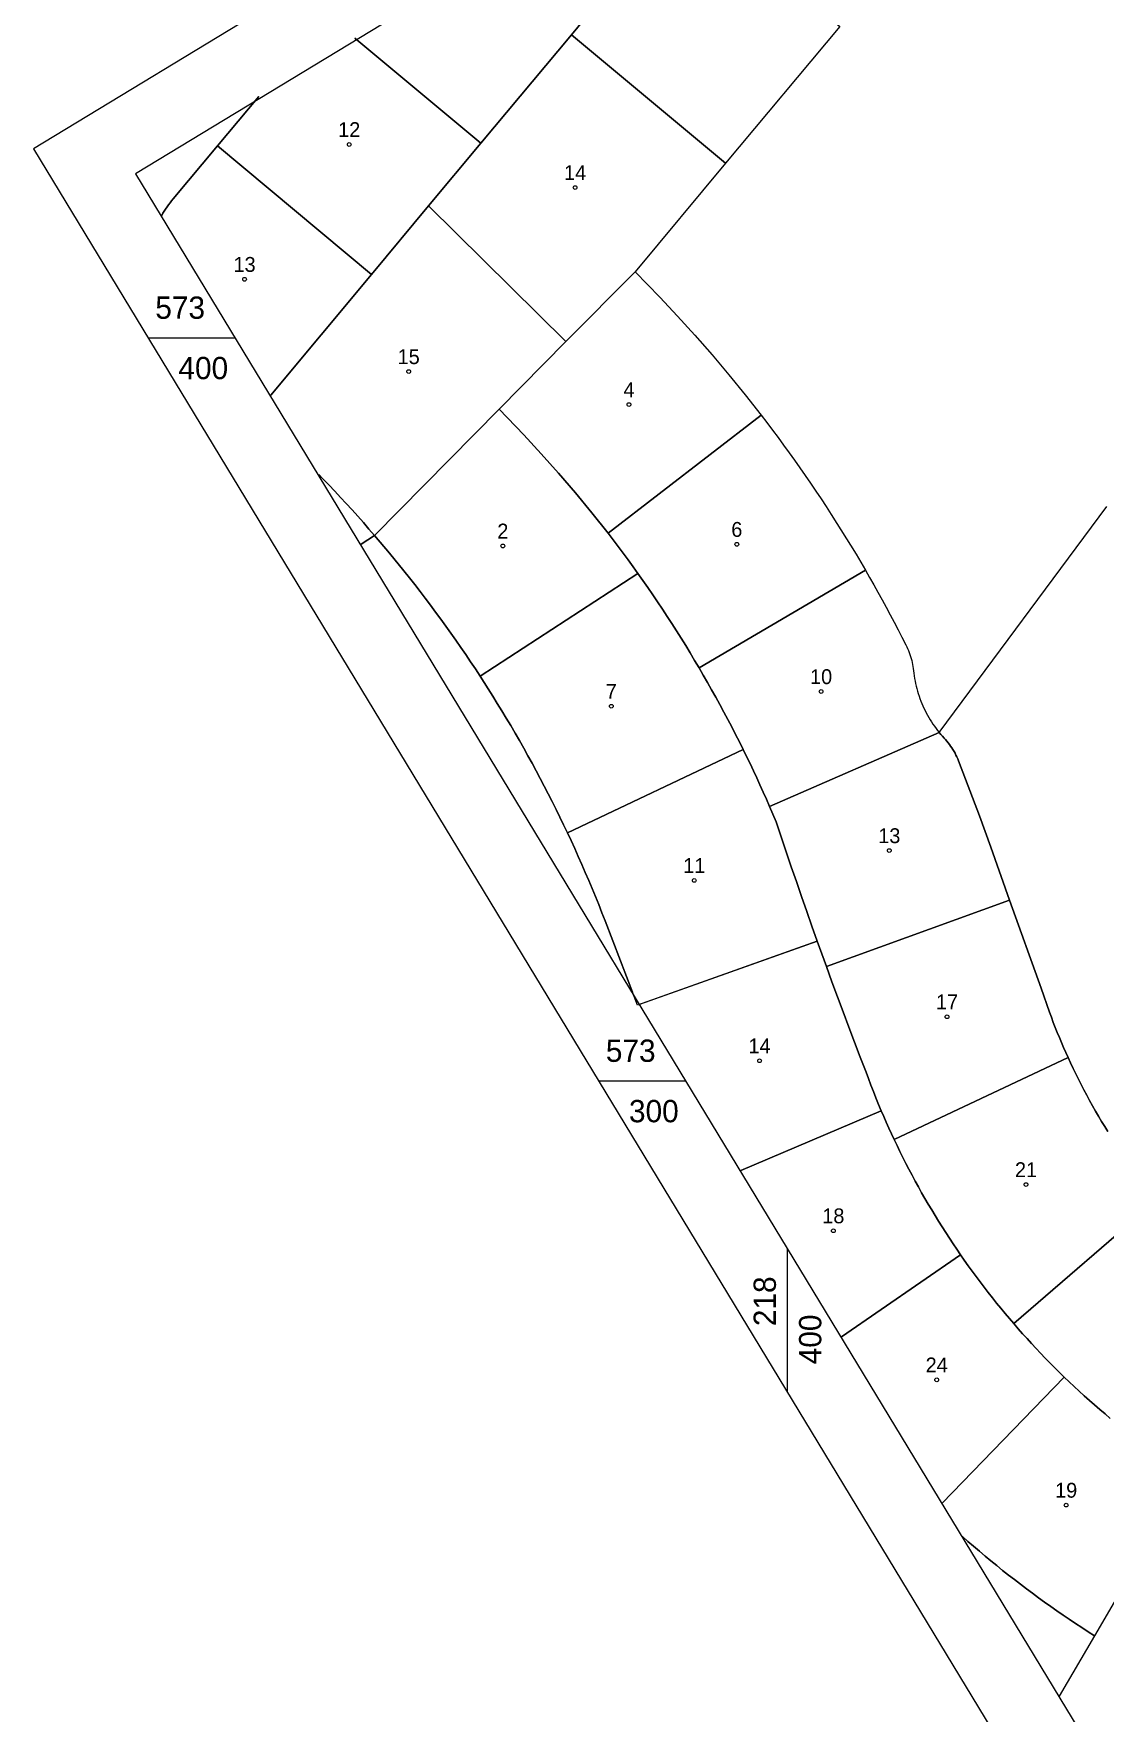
# Model space of a CAD drawing. Header units: metres. Extents: x 218299 to 220222, y 572714 to 574340.
# Drawn here: x 218298.5 to 218442.8, y 573214.9 to 573440.9 of the extents above; entities that cross this region are included whole.
import ezdxf
from ezdxf.enums import TextEntityAlignment as Align

# ---------------------------------------------------------------- set-up
doc = ezdxf.new("R2010")
doc.units = ezdxf.units.M
doc.header["$MEASUREMENT"] = 0
for name, color, linetype in [('1201', 7, 'Continuous'), ('1202', 7, 'Continuous'), ('1601', 44, 'LANDBORDER'), ('1602', 44, 'Continuous'), ('1603', 44, 'Continuous'), ('A_POINTS', 2, 'Continuous')]:
    doc.layers.add(name, color=color, linetype=linetype)
doc.styles.add('HEBTXT', font='HEBTXT')
doc.linetypes.add('LANDBORDER', pattern='A,6.25,[208,elecad.shx,S=0.02,R=0,X=-0.6,Y=0],12.5,[208,elecad.shx,S=0.02,R=180,X=0.6,Y=0],6.25', length=25)

# ---------------------------------------------------------------- blocks, each defined once
blk = doc.blocks.new('1603')
at = {"layer": 'A_POINTS'}
blk.add_circle((0, 0), 0.25, dxfattribs=at)
at = {"color": 0, "style": 'HEBTXT'}
blk.add_attdef('PARCEL_NUM', text='', height=2, dxfattribs=at).set_placement((0, 1), align=Align.CENTER)
at = {"color": 0, "style": 'HEBTXT', "flags": 1}
blk.add_attdef('LOT_NUM', text='', height=2, dxfattribs=at).set_placement((0, -2.5), align=Align.CENTER)

msp = doc.modelspace()

# ---------------------------------------------------------------- linework, layer by layer
at = {"layer": '1201'}
for points in [[(218313.9773, 573400), (218325.6721, 573400)], [(218374.614, 573300), (218386.3088, 573300)], [(218400, 573258.1343), (218400, 573277.421)]]:
    msp.add_lwpolyline(points, dxfattribs=at)
at = {"layer": '1202'}
for points in [[(218726.735, 572719.2942), (220113.8457, 573560.3928), (219685.6545, 574266.551), (218298.5438, 573425.4525)], [(218730.1009, 572733.03), (220100.1099, 573563.7586), (219682.2886, 574252.8152), (218312.2795, 573422.0866)]]:
    msp.add_lwpolyline(points, close=True, dxfattribs=at)
at = {"layer": '1601'}
for points in [[(218407.0349, 573441.9149), (218391.6571, 573423.4887), (218379.4831, 573408.9013), (218370.1871, 573399.4886), (218361.2129, 573390.4018), (218344.4296, 573373.4079), (218342.6127, 573372.2256)], [(218342.6127, 573372.2256), (218344.4296, 573373.4079), (218361.2129, 573390.4018), (218370.1871, 573399.4886), (218379.4831, 573408.9013), (218382.8216, 573405.4813), (218385.209, 573402.9324), (218387.5515, 573400.3422), (218389.8485, 573397.7115), (218392.0992, 573395.0411), (218394.3029, 573392.3318), (218396.459, 573389.5845), (218397.2239, 573388.5856), (218397.9825, 573387.5819), (218398.7347, 573386.5735), (218399.4806, 573385.5604), (218400.2201, 573384.5426), (218400.9532, 573383.5201), (218401.6799, 573382.4931), (218402.4001, 573381.4615), (218403.1138, 573380.4254), (218403.8209, 573379.3849), (218404.5215, 573378.3399), (218405.2155, 573377.2905), (218405.9029, 573376.2368), (218409.2385, 573370.8703), (218409.8674, 573369.8069), (218410.4897, 573368.7396), (218411.0596, 573367.7487), (218411.6239, 573366.7546), (218412.1824, 573365.7572), (218412.7353, 573364.7567), (218413.2824, 573363.7531), (218413.8238, 573362.7463), (218414.3594, 573361.7364), (218414.8893, 573360.7236), (218415.4133, 573359.7076), (218415.9316, 573358.6888), (218416.0552, 573358.4364), (218416.1718, 573358.1806), (218416.2811, 573357.9217), (218416.3831, 573357.6598), (218416.4776, 573357.3952), (218416.5647, 573357.128), (218416.6443, 573356.8584), (218416.7163, 573356.5867), (218416.7806, 573356.3132), (218416.8371, 573356.0379), (218416.886, 573355.7611), (218416.927, 573355.483), (218416.9602, 573355.204), (218417.0006, 573354.8552), (218417.0489, 573354.5074), (218417.1049, 573354.1608), (218417.1687, 573353.8155), (218417.2402, 573353.4718), (218417.3193, 573353.1297), (218417.4061, 573352.7894), (218417.5005, 573352.4512), (218417.6024, 573352.1152), (218417.7118, 573351.7816), (218417.8286, 573351.4505), (218417.9528, 573351.1221), (218418.0843, 573350.7965), (218418.223, 573350.474), (218418.369, 573350.1546), (218418.522, 573349.8386), (218418.6821, 573349.5261), (218418.8491, 573349.2173), (218419.023, 573348.9122), (218419.2037, 573348.6112), (218419.391, 573348.3142), (218419.5849, 573348.0215), (218419.7854, 573347.7332), (218419.9922, 573347.4495), (218420.2054, 573347.1705), (218420.4247, 573346.8963), (218420.6378, 573346.6414), (218420.8563, 573346.391), (218421.0801, 573346.1454), (218421.2686, 573345.9369), (218421.4512, 573345.7233), (218421.6277, 573345.5046), (218421.798, 573345.281), (218421.9619, 573345.0527), (218422.1194, 573344.8199), (218422.2703, 573344.5828), (218422.4144, 573344.3415), (218422.5517, 573344.0963), (218422.6821, 573343.8473), (218422.8054, 573343.5948), (218422.9215, 573343.3389), (218423.0305, 573343.0798), (218425.859, 573335.6576), (218427.3512, 573331.4708), (218429.8952, 573324.3327), (218434.123, 573312.4702), (218435.2708, 573309.2496), (218435.5231, 573308.5622), (218435.7815, 573307.877), (218436.0458, 573307.1941), (218436.3162, 573306.5136), (218436.5925, 573305.8354), (218436.8747, 573305.1597), (218437.1628, 573304.4865), (218437.4569, 573303.8159), (218437.7568, 573303.1479), (218438.0953, 573302.4122), (218438.4409, 573301.6798), (218438.7936, 573300.9508), (218439.1533, 573300.2252), (218439.5201, 573299.5032), (218439.8939, 573298.7847), (218440.2746, 573298.0699), (218440.6622, 573297.3589), (218441.0567, 573296.6516), (218441.4581, 573295.9482), (218441.8662, 573295.2487), (218442.2811, 573294.5533), (218442.7028, 573293.8618), (218443.1311, 573293.1745)], [(218443.1311, 573293.1745), (218442.7028, 573293.8618), (218442.2811, 573294.5533), (218441.8662, 573295.2487), (218441.4581, 573295.9482), (218441.0567, 573296.6516), (218440.6622, 573297.3589), (218440.2746, 573298.0699), (218439.8939, 573298.7847), (218439.5201, 573299.5032), (218439.1533, 573300.2252), (218438.7936, 573300.9508), (218438.4409, 573301.6798), (218438.0953, 573302.4122), (218437.7568, 573303.1479), (218437.4569, 573303.8159), (218437.1628, 573304.4865), (218436.8747, 573305.1597), (218436.5925, 573305.8354), (218436.3162, 573306.5136), (218436.0458, 573307.1941), (218435.7815, 573307.877), (218435.5231, 573308.5622), (218435.2708, 573309.2496), (218434.123, 573312.4702), (218429.8952, 573324.3327), (218427.3512, 573331.4708), (218425.859, 573335.6576), (218423.0305, 573343.0798), (218422.9215, 573343.3389), (218422.8054, 573343.5948), (218422.6821, 573343.8473), (218422.5517, 573344.0963), (218422.4144, 573344.3415), (218422.2703, 573344.5828), (218422.1194, 573344.8199), (218421.9619, 573345.0527), (218421.798, 573345.281), (218421.6277, 573345.5046), (218421.4512, 573345.7233), (218421.2686, 573345.9369), (218421.0801, 573346.1454), (218420.8563, 573346.391), (218420.6378, 573346.6414), (218420.4247, 573346.8963), (218443.0001, 573377.3217)], [(218453.9107, 573246.9094), (218441.3264, 573225.3317), (218436.5878, 573217.2068)]]:
    msp.add_lwpolyline(points, dxfattribs=at)
at = {"layer": '1602'}
for points in [[(218391.6571, 573423.4887), (218370.9277, 573440.7887), (218373.4906, 573443.8597), (218386.3054, 573459.2149), (218407.0349, 573441.9149)], [(218379.4831, 573408.9013), (218370.1871, 573399.4886), (218351.6987, 573417.7478), (218358.7536, 573426.2013), (218370.9277, 573440.7887), (218391.6571, 573423.4887)], [(218375.867, 573373.7128), (218373.688, 573376.442), (218371.4617, 573379.1328), (218369.1888, 573381.7843), (218366.8699, 573384.3957), (218364.5059, 573386.9662), (218361.2129, 573390.4018), (218370.1871, 573399.4886), (218379.4831, 573408.9013), (218382.8216, 573405.4813), (218385.209, 573402.9324), (218387.5515, 573400.3422), (218389.8485, 573397.7115), (218392.0992, 573395.0411), (218394.3029, 573392.3318), (218396.459, 573389.5845)], [(218379.8826, 573368.289), (218358.633, 573354.4672), (218357.9939, 573355.4426), (218357.3484, 573356.4139), (218356.6966, 573357.3809), (218356.0385, 573358.3436), (218355.374, 573359.302), (218354.7032, 573360.2559), (218354.0262, 573361.2054), (218353.343, 573362.1505), (218352.6535, 573363.0911), (218351.9579, 573364.0271), (218351.2562, 573364.9585), (218350.5484, 573365.8853), (218349.8345, 573366.8074), (218349.1145, 573367.7248), (218348.3886, 573368.6375), (218346.4311, 573371.0386), (218344.4296, 573373.4079), (218361.2129, 573390.4018), (218364.5059, 573386.9662), (218366.8699, 573384.3957), (218369.1888, 573381.7843), (218371.4617, 573379.1328), (218373.688, 573376.442), (218375.867, 573373.7128), (218376.5508, 573372.8197), (218377.2288, 573371.9222), (218377.9011, 573371.0203), (218378.5674, 573370.1142), (218379.228, 573369.2037)], [(218379.8826, 573368.289), (218379.228, 573369.2037), (218378.5674, 573370.1142), (218377.9011, 573371.0203), (218377.2288, 573371.9222), (218376.5508, 573372.8197), (218375.867, 573373.7128), (218396.459, 573389.5845), (218397.2239, 573388.5856), (218397.9825, 573387.5819), (218398.7347, 573386.5735), (218399.4806, 573385.5604), (218400.2201, 573384.5426), (218400.9532, 573383.5201), (218401.6799, 573382.4931), (218402.4001, 573381.4615), (218403.1138, 573380.4254), (218403.8209, 573379.3849), (218404.5215, 573378.3399), (218405.2155, 573377.2905), (218405.9029, 573376.2368), (218409.2385, 573370.8703), (218409.8674, 573369.8069), (218410.4897, 573368.7396), (218388.101, 573355.5916), (218387.5083, 573356.5932), (218386.9089, 573357.5908), (218386.3029, 573358.5844), (218385.6903, 573359.5739), (218385.071, 573360.5593), (218384.4452, 573361.5406), (218383.8128, 573362.5176), (218383.1739, 573363.4904), (218382.5285, 573364.4589), (218381.8766, 573365.423), (218381.2183, 573366.3828), (218380.5536, 573367.3381)], [(218388.101, 573355.5916), (218388.6732, 573354.6098), (218389.2389, 573353.6243), (218389.7982, 573352.6352), (218390.3511, 573351.6424), (218390.8974, 573350.6461), (218391.4373, 573349.6461), (218391.9706, 573348.6427), (218392.4973, 573347.6358), (218393.0174, 573346.6255), (218393.531, 573345.6119), (218394.0379, 573344.5949), (218370.3816, 573333.3987), (218369.881, 573334.451), (218369.3736, 573335.5001), (218368.8593, 573336.5458), (218368.3381, 573337.5881), (218367.8101, 573338.6269), (218367.2753, 573339.6623), (218366.7337, 573340.6941), (218366.1854, 573341.7224), (218365.6303, 573342.747), (218365.0684, 573343.768), (218364.4999, 573344.7852), (218363.9248, 573345.7987), (218363.343, 573346.8084), (218362.7545, 573347.8143), (218362.1595, 573348.8163), (218361.5579, 573349.8143), (218360.9498, 573350.8084), (218360.3352, 573351.7985), (218359.7141, 573352.7845), (218359.1759, 573353.6273), (218358.633, 573354.4672), (218379.8826, 573368.289), (218380.5536, 573367.3381), (218381.2183, 573366.3828), (218381.8766, 573365.423), (218382.5285, 573364.4589), (218383.1739, 573363.4904), (218383.8128, 573362.5176), (218384.4452, 573361.5406), (218385.071, 573360.5593), (218385.6903, 573359.5739), (218386.3029, 573358.5844), (218386.9089, 573357.5908), (218387.5083, 573356.5932)], [(218388.101, 573355.5916), (218410.4897, 573368.7396), (218411.0596, 573367.7487), (218411.6239, 573366.7546), (218412.1824, 573365.7572), (218412.7353, 573364.7567), (218413.2824, 573363.7531), (218413.8238, 573362.7463), (218414.3594, 573361.7364), (218414.8893, 573360.7236), (218415.4133, 573359.7076), (218415.9316, 573358.6888), (218416.0552, 573358.4364), (218416.1718, 573358.1806), (218416.2811, 573357.9217), (218416.3831, 573357.6598), (218416.4776, 573357.3952), (218416.5647, 573357.128), (218416.6443, 573356.8584), (218416.7163, 573356.5867), (218416.7806, 573356.3132), (218416.8371, 573356.0379), (218416.886, 573355.7611), (218416.927, 573355.483), (218416.9602, 573355.204), (218417.0006, 573354.8552), (218417.0489, 573354.5074), (218417.1049, 573354.1608), (218417.1687, 573353.8155), (218417.2402, 573353.4718), (218417.3193, 573353.1297), (218417.4061, 573352.7894), (218417.5005, 573352.4512), (218417.6024, 573352.1152), (218417.7118, 573351.7816), (218417.8286, 573351.4505), (218417.9528, 573351.1221), (218418.0843, 573350.7965), (218418.223, 573350.474), (218418.369, 573350.1546), (218418.522, 573349.8386), (218418.6821, 573349.5261), (218418.8491, 573349.2173), (218419.023, 573348.9122), (218419.2037, 573348.6112), (218419.391, 573348.3142), (218419.5849, 573348.0215), (218419.7854, 573347.7332), (218419.9922, 573347.4495), (218420.2054, 573347.1705), (218420.4247, 573346.8963), (218397.5894, 573336.9502), (218397.1657, 573337.915), (218396.7363, 573338.8773), (218396.301, 573339.837), (218395.8599, 573340.794), (218395.413, 573341.7484), (218394.9604, 573342.7), (218394.502, 573343.6488), (218394.0379, 573344.5949), (218393.531, 573345.6119), (218393.0174, 573346.6255), (218392.4973, 573347.6358), (218391.9706, 573348.6427), (218391.4373, 573349.6461), (218390.8974, 573350.6461), (218390.3511, 573351.6424), (218389.7982, 573352.6352), (218389.2389, 573353.6243), (218388.6732, 573354.6098)], [(218429.8952, 573324.3327), (218405.2468, 573315.3803), (218404.6258, 573317.0966), (218404.0092, 573318.8145), (218403.2977, 573320.8137), (218402.592, 573322.8149), (218401.8923, 573324.8183), (218401.1983, 573326.8236), (218400.5102, 573328.831), (218399.828, 573330.8404), (218399.1516, 573332.8517), (218398.4812, 573334.8651), (218398.0386, 573335.909), (218397.5894, 573336.9502), (218420.4247, 573346.8963), (218420.6378, 573346.6414), (218420.8563, 573346.391), (218421.0801, 573346.1454), (218421.2686, 573345.9369), (218421.4512, 573345.7233), (218421.6277, 573345.5046), (218421.798, 573345.281), (218421.9619, 573345.0527), (218422.1194, 573344.8199), (218422.2703, 573344.5828), (218422.4144, 573344.3415), (218422.5517, 573344.0963), (218422.6821, 573343.8473), (218422.8054, 573343.5948), (218422.9215, 573343.3389), (218423.0305, 573343.0798), (218425.859, 573335.6576), (218427.3512, 573331.4708)], [(218398.4812, 573334.8651), (218399.1516, 573332.8517), (218399.828, 573330.8404), (218400.5102, 573328.831), (218401.1983, 573326.8236), (218401.8923, 573324.8183), (218402.592, 573322.8149), (218403.2977, 573320.8137), (218404.0092, 573318.8145), (218379.8266, 573310.206), (218375.4543, 573321.545), (218375.0289, 573322.6375), (218374.5962, 573323.7271), (218374.1564, 573324.8139), (218373.7094, 573325.8977), (218373.2553, 573326.9786), (218372.7941, 573328.0564), (218372.3257, 573329.1312), (218371.8503, 573330.2029), (218371.3677, 573331.2714), (218370.8782, 573332.3366), (218370.3816, 573333.3987), (218394.0379, 573344.5949), (218394.502, 573343.6488), (218394.9604, 573342.7), (218395.413, 573341.7484), (218395.8599, 573340.794), (218396.301, 573339.837), (218396.7363, 573338.8773), (218397.1657, 573337.915), (218397.5894, 573336.9502), (218398.0386, 573335.909)], [(218410.5711, 573301.1843), (218409.7923, 573303.2054), (218409.0196, 573305.2289), (218408.253, 573307.2547), (218407.4923, 573309.2827), (218406.7378, 573311.313), (218405.9892, 573313.3455), (218405.2468, 573315.3803), (218429.8952, 573324.3327), (218434.123, 573312.4702), (218435.2708, 573309.2496), (218435.5231, 573308.5622), (218435.7815, 573307.877), (218436.0458, 573307.1941), (218436.3162, 573306.5136), (218436.5925, 573305.8354), (218436.8747, 573305.1597), (218437.1628, 573304.4865), (218437.4569, 573303.8159), (218437.7568, 573303.1479), (218414.3572, 573292.1173), (218413.9986, 573292.8856), (218413.646, 573293.6567), (218413.2994, 573294.4306), (218412.9587, 573295.2071), (218412.6242, 573295.9862), (218412.2636, 573296.8451), (218411.9103, 573297.7071), (218411.5644, 573298.5721), (218411.2259, 573299.44), (218410.8948, 573300.3107)]]:
    msp.add_lwpolyline(points, close=True, dxfattribs=at)
for points in [[(218362.5913, 573452.9559), (218373.4906, 573443.8597), (218370.9277, 573440.7887), (218358.7536, 573426.2013), (218341.7987, 573440.3511)], [(218341.7987, 573440.3511), (218358.7536, 573426.2013), (218351.6987, 573417.7478), (218344.0166, 573408.5428), (218323.2871, 573425.8428), (218328.838, 573432.494)], [(218328.838, 573432.494), (218323.2871, 573425.8428), (218317.3315, 573418.7066), (218317.1157, 573418.4419), (218316.906, 573418.1724), (218316.7025, 573417.8982), (218316.5052, 573417.6195), (218316.3144, 573417.3363), (218316.13, 573417.0489), (218315.9523, 573416.7573), (218315.7884, 573416.4742)], [(218315.7884, 573416.4742), (218315.9523, 573416.7573), (218316.13, 573417.0489), (218316.3144, 573417.3363), (218316.5052, 573417.6195), (218316.7025, 573417.8982), (218316.906, 573418.1724), (218317.1157, 573418.4419), (218317.3315, 573418.7066), (218323.2871, 573425.8428), (218344.0166, 573408.5428), (218330.4507, 573392.2877)], [(218330.4507, 573392.2877), (218344.0166, 573408.5428), (218351.6987, 573417.7478), (218370.1871, 573399.4886), (218361.2129, 573390.4018), (218344.4296, 573373.4079), (218343.6796, 573374.2745), (218342.9239, 573375.1363), (218342.1628, 573375.9932), (218341.3961, 573376.8452), (218340.6239, 573377.6922), (218339.8463, 573378.5341), (218339.0632, 573379.3711), (218338.2748, 573380.203), (218337.481, 573381.0297), (218336.9353, 573381.5908)], [(218336.9353, 573381.5908), (218337.481, 573381.0297), (218338.2748, 573380.203), (218339.0632, 573379.3711), (218339.8463, 573378.5341), (218340.6239, 573377.6922), (218341.3961, 573376.8452), (218342.1628, 573375.9932), (218342.9239, 573375.1363), (218343.6796, 573374.2745), (218344.4296, 573373.4079), (218342.6127, 573372.2256)], [(218443.1311, 573293.1745), (218442.7028, 573293.8618), (218442.2811, 573294.5533), (218441.8662, 573295.2487), (218441.4581, 573295.9482), (218441.0567, 573296.6516), (218440.6622, 573297.3589), (218440.2746, 573298.0699), (218439.8939, 573298.7847), (218439.5201, 573299.5032), (218439.1533, 573300.2252), (218438.7936, 573300.9508), (218438.4409, 573301.6798), (218438.0953, 573302.4122), (218437.7568, 573303.1479), (218437.4569, 573303.8159), (218437.1628, 573304.4865), (218436.8747, 573305.1597), (218436.5925, 573305.8354), (218436.3162, 573306.5136), (218436.0458, 573307.1941), (218435.7815, 573307.877), (218435.5231, 573308.5622), (218435.2708, 573309.2496), (218434.123, 573312.4702), (218429.8952, 573324.3327), (218427.3512, 573331.4708), (218425.859, 573335.6576), (218423.0305, 573343.0798), (218422.9215, 573343.3389), (218422.8054, 573343.5948), (218422.6821, 573343.8473), (218422.5517, 573344.0963), (218422.4144, 573344.3415), (218422.2703, 573344.5828), (218422.1194, 573344.8199), (218421.9619, 573345.0527), (218421.798, 573345.281), (218421.6277, 573345.5046), (218421.4512, 573345.7233), (218421.2686, 573345.9369), (218421.0801, 573346.1454), (218420.8563, 573346.391), (218420.6378, 573346.6414), (218420.4247, 573346.8963), (218443.0001, 573377.3217)], [(218342.6127, 573372.2256), (218344.4296, 573373.4079), (218346.4311, 573371.0386), (218348.3886, 573368.6375), (218349.1145, 573367.7248), (218349.8345, 573366.8074), (218350.5484, 573365.8853), (218351.2562, 573364.9585), (218351.9579, 573364.0271), (218352.6535, 573363.0911), (218353.343, 573362.1505), (218354.0262, 573361.2054), (218354.7032, 573360.2559), (218355.374, 573359.302), (218356.0385, 573358.3436), (218356.6966, 573357.3809), (218357.3484, 573356.4139), (218357.9939, 573355.4426), (218358.633, 573354.4672), (218359.1759, 573353.6273), (218359.7141, 573352.7845), (218360.3352, 573351.7985), (218360.9498, 573350.8084), (218361.5579, 573349.8143), (218362.1595, 573348.8163), (218362.7545, 573347.8143), (218363.343, 573346.8084), (218363.9248, 573345.7987), (218364.4999, 573344.7852), (218365.0684, 573343.768), (218365.6303, 573342.747), (218366.1854, 573341.7224), (218366.7337, 573340.6941), (218367.2753, 573339.6623), (218367.8101, 573338.6269), (218368.3381, 573337.5881), (218368.8593, 573336.5458), (218369.3736, 573335.5001), (218369.881, 573334.451), (218370.3816, 573333.3987), (218370.8782, 573332.3366), (218371.3677, 573331.2714), (218371.8503, 573330.2029), (218372.3257, 573329.1312), (218372.7941, 573328.0564), (218373.2553, 573326.9786), (218373.7094, 573325.8977), (218374.1564, 573324.8139), (218374.5962, 573323.7271), (218375.0289, 573322.6375), (218375.4543, 573321.545), (218379.1564, 573311.944)], [(218380.142, 573310.3183), (218404.0092, 573318.8145), (218404.6258, 573317.0966), (218405.2468, 573315.3803), (218405.9892, 573313.3455), (218406.7378, 573311.313), (218407.4923, 573309.2827), (218408.253, 573307.2547), (218409.0196, 573305.2289), (218409.7923, 573303.2054), (218410.5711, 573301.1843), (218410.8948, 573300.3107), (218411.2259, 573299.44), (218411.5644, 573298.5721), (218411.9103, 573297.7071), (218412.2636, 573296.8451), (218412.6242, 573295.9862), (218393.7033, 573287.9479)], [(218449.806, 573284.0205), (218430.4562, 573267.3334), (218429.8696, 573268.0193), (218429.2887, 573268.71), (218428.7135, 573269.4054), (218428.144, 573270.1056), (218427.5804, 573270.8105), (218427.0226, 573271.52), (218426.4707, 573272.2341), (218425.9247, 573272.9527), (218425.3846, 573273.6758), (218424.8506, 573274.4034), (218424.3225, 573275.1353), (218423.8006, 573275.8715), (218423.2847, 573276.6121), (218422.7788, 573277.3511), (218422.279, 573278.0943), (218421.7853, 573278.8415), (218421.2978, 573279.5927), (218420.8164, 573280.3479), (218420.3413, 573281.1071), (218419.8723, 573281.8701), (218419.4096, 573282.6369), (218418.9533, 573283.4075), (218418.5032, 573284.1817), (218418.0595, 573284.9597), (218417.6222, 573285.7413), (218417.1913, 573286.5264), (218416.7669, 573287.315), (218416.3489, 573288.1071), (218415.9375, 573288.9025), (218415.5325, 573289.7013), (218415.1342, 573290.5034), (218414.7424, 573291.3088), (218414.3572, 573292.1173), (218437.7568, 573303.1479), (218438.0953, 573302.4122), (218438.4409, 573301.6798), (218438.7936, 573300.9508), (218439.1533, 573300.2252), (218439.5201, 573299.5032), (218439.8939, 573298.7847), (218440.2746, 573298.0699), (218440.6622, 573297.3589), (218441.0567, 573296.6516), (218441.4581, 573295.9482), (218441.8662, 573295.2487), (218442.2811, 573294.5533), (218442.7028, 573293.8618), (218443.1311, 573293.1745)], [(218393.7033, 573287.9479), (218412.6242, 573295.9862), (218412.9587, 573295.2071), (218413.2994, 573294.4306), (218413.646, 573293.6567), (218413.9986, 573292.8856), (218414.3572, 573292.1173), (218414.7424, 573291.3088), (218415.1342, 573290.5034), (218415.5325, 573289.7013), (218415.9375, 573288.9025), (218416.3489, 573288.1071), (218416.7669, 573287.315), (218417.1913, 573286.5264), (218417.6222, 573285.7413), (218418.0595, 573284.9597), (218418.5032, 573284.1817), (218418.9533, 573283.4075), (218419.4096, 573282.6369), (218419.8723, 573281.8701), (218420.3413, 573281.1071), (218420.8164, 573280.3479), (218421.2978, 573279.5927), (218421.7853, 573278.8415), (218422.279, 573278.0943), (218422.7788, 573277.3511), (218423.2847, 573276.6121), (218407.2764, 573265.5581)], [(218443.4516, 573254.5849), (218442.7405, 573255.1798), (218442.0344, 573255.7808), (218441.3335, 573256.3878), (218440.6377, 573257.0006), (218439.9471, 573257.6194), (218439.2619, 573258.244), (218438.5819, 573258.8743), (218437.9073, 573259.5105), (218437.2382, 573260.1523), (218436.5951, 573260.7794), (218435.9572, 573261.4119), (218435.3246, 573262.0495), (218434.6972, 573262.6923), (218434.0751, 573263.3403), (218433.4583, 573263.9934), (218432.847, 573264.6514), (218432.241, 573265.3145), (218431.6405, 573265.9826), (218431.0456, 573266.6555), (218430.4562, 573267.3334), (218449.806, 573284.0205)], [(218407.2764, 573265.5581), (218423.2847, 573276.6121), (218423.8006, 573275.8715), (218424.3225, 573275.1353), (218424.8506, 573274.4034), (218425.3846, 573273.6758), (218425.9247, 573272.9527), (218426.4707, 573272.2341), (218427.0226, 573271.52), (218427.5804, 573270.8105), (218428.144, 573270.1056), (218428.7135, 573269.4054), (218429.2887, 573268.71), (218429.8696, 573268.0193), (218430.4562, 573267.3334), (218431.0456, 573266.6555), (218431.6405, 573265.9826), (218432.241, 573265.3145), (218432.847, 573264.6514), (218433.4583, 573263.9934), (218434.0751, 573263.3403), (218434.6972, 573262.6923), (218435.3246, 573262.0495), (218435.9572, 573261.4119), (218436.5951, 573260.7794), (218437.2382, 573260.1523), (218420.8341, 573243.1937)], [(218420.8341, 573243.1937), (218437.2382, 573260.1523), (218437.9073, 573259.5105), (218438.5819, 573258.8743), (218439.2619, 573258.244), (218439.9471, 573257.6194), (218440.6377, 573257.0006), (218441.3335, 573256.3878), (218442.0344, 573255.7808), (218442.7405, 573255.1798), (218443.4516, 573254.5849)], [(218453.9107, 573246.9094), (218441.3264, 573225.3317), (218440.4716, 573225.8749), (218439.6209, 573226.4245), (218438.7743, 573226.9805), (218437.9319, 573227.5428), (218437.0937, 573228.1113), (218436.2599, 573228.6861), (218435.4303, 573229.2672), (218434.6051, 573229.8544), (218433.7843, 573230.4477), (218432.9679, 573231.0472), (218432.1561, 573231.6528), (218431.3488, 573232.2644), (218430.5461, 573232.882), (218429.7481, 573233.5056), (218428.9547, 573234.1352), (218428.1661, 573234.7706), (218427.3822, 573235.412), (218426.6031, 573236.0592), (218425.829, 573236.7122), (218425.0597, 573237.3709), (218424.2953, 573238.0354), (218423.5765, 573238.6699)], [(218423.5765, 573238.6699), (218424.2953, 573238.0354), (218425.0597, 573237.3709), (218425.829, 573236.7122), (218426.6031, 573236.0592), (218427.3822, 573235.412), (218428.1661, 573234.7706), (218428.9547, 573234.1352), (218429.7481, 573233.5056), (218430.5461, 573232.882), (218431.3488, 573232.2644), (218432.1561, 573231.6528), (218432.9679, 573231.0472), (218433.7843, 573230.4477), (218434.6051, 573229.8544), (218435.4303, 573229.2672), (218436.2599, 573228.6861), (218437.0937, 573228.1113), (218437.9319, 573227.5428), (218438.7743, 573226.9805), (218439.6209, 573226.4245), (218440.4716, 573225.8749), (218441.3264, 573225.3317), (218436.5878, 573217.2068)]]:
    msp.add_lwpolyline(points, dxfattribs=at)

# ---------------------------------------------------------------- block references
at = {"layer": '1603'}
for p, values in [((218341.0204, 573426.022), {'PARCEL_NUM': '12'}), ((218371.4177, 573420.2293), {'PARCEL_NUM': '14'}), ((218326.9359, 573407.8796), {'PARCEL_NUM': '13'}), ((218349.0246, 573395.4645), {'PARCEL_NUM': '15'}), ((218378.6698, 573391.0154), {'PARCEL_NUM': '4'}), ((218361.6926, 573371.9934), {'PARCEL_NUM': '2'}), ((218393.1837, 573372.2172), {'PARCEL_NUM': '6'}), ((218404.5301, 573352.4044), {'PARCEL_NUM': '10'}), ((218376.2966, 573350.4278), {'PARCEL_NUM': '7'}), ((218413.7075, 573330.9968), {'PARCEL_NUM': '13'}), ((218387.4605, 573326.9779), {'PARCEL_NUM': '11'}), ((218421.4754, 573308.6387), {'PARCEL_NUM': '17'}), ((218396.2435, 573302.7155), {'PARCEL_NUM': '14'}), ((218432.1054, 573286.0495), {'PARCEL_NUM': '21'}), ((218406.1767, 573279.8394), {'PARCEL_NUM': '18'}), ((218420.0852, 573259.7736), {'PARCEL_NUM': '24'}), ((218437.5067, 573242.9122), {'PARCEL_NUM': '19'})]:
    msp.add_blockref('1603', p, dxfattribs=at).add_auto_attribs(values)

# ---------------------------------------------------------------- texts
at = {"layer": '1201'}
for p in [(218318.2692, 573402.5652), (218378.9059, 573302.5652)]:
    msp.add_text('573', height=3, dxfattribs=at).set_placement(p, align=Align.CENTER)
for s, p in [('400', (218321.3802, 573397.4348)), ('300', (218382.0169, 573297.4348))]:
    msp.add_text(s, height=3, dxfattribs=at).set_placement(p, align=Align.TOP_CENTER)
msp.add_text('218', height=3, rotation=90, dxfattribs=at).set_placement((218398.4445, 573270.3429), align=Align.CENTER)
msp.add_text('400', height=3, rotation=90, dxfattribs=at).set_placement((218401.5555, 573265.2124), align=Align.TOP_CENTER)

doc.saveas('drawing.dxf')
